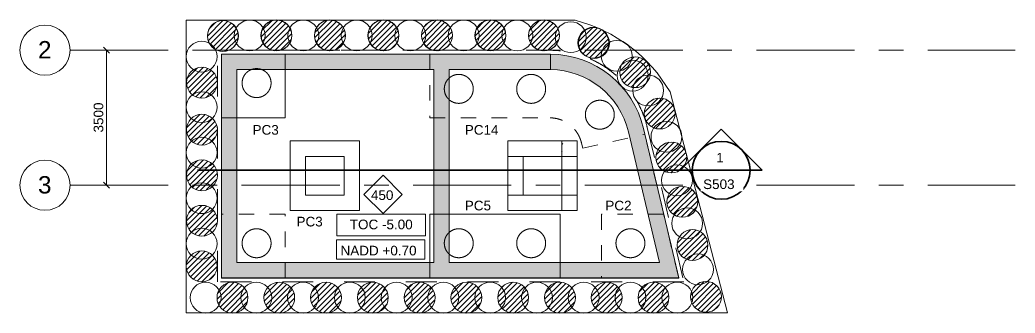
# Model space of a CAD drawing. Header units: millimetres. Extents: x -13051 to 175228, y -26353 to 75386.
# Drawn here: x 120402 to 146186, y 31530 to 39128 of the extents above; entities that cross this region are included whole.
import ezdxf

# ---------------------------------------------------------------- set-up
doc = ezdxf.new("R2010")
doc.units = ezdxf.units.MM
for name, pattern in [('DASH 2mm', [800, 400, -400]), ('DASH 4mm', [1600, 800, -800]), ('Dashed', [3810, 2540, -1270]), ('Grid Line', [4445, 2540, -635, 635, -635])]:
    doc.linetypes.add(name, pattern=pattern)
for name, color, linetype, lineweight in [('A-ANNO-DIMS', 211, 'Continuous', 5), ('A-ANNO-DIMS-100', 211, 'Continuous', 5), ('A-DETL', 90, 'Continuous', 5), ('A-DETL-GENF', 92, 'Continuous', 5), ('A-DETL-THIN', 151, 'Continuous', 5), ('A-WALL-HDLN', 110, 'Continuous', 5), ('A-WALL-PATT', 111, 'Continuous', 15), ('G-ANNO-DIMS', 111, 'Continuous', 5), ('G-ANNO-TEXT', 231, 'Continuous', 5), ('I-WALL', 2, 'Continuous', 5), ('S-COLS-HDLN', 52, 'Dashed', 5), ('S-FNDN', 32, 'Continuous', 15), ('S-FNDN-HDLN', 4, 'DASH 2mm', 5), ('S-FNDN-IDEN', 2, 'Continuous', 5), ('S-GRID', 1, 'Continuous', 5), ('S-GRID-IDEN', 1, 'Continuous', 5)]:
    doc.layers.add(name, color=color, linetype=linetype, lineweight=lineweight)
doc.styles.add('Arial_4', font='arial.ttf', dxfattribs={"height": 450})
doc.styles.add('Arial_5', font='arial.ttf', dxfattribs={"height": 250})
doc.dimstyles.new('Diagonal_-_2_5mm_Round_5mm_-2_5_2', dxfattribs={"dimscale": 304.8, "dimtxt": 0.836827, "dimasz": 0.492126, "dimexe": 0.032808, "dimexo": 0.0625, "dimgap": 0.032808, "dimtad": 1, "dimdec": 0, "dimlfac": 304.8, "dimrnd": 5, "dimdsep": 46, "dimtxsty": 'Arial_5', "dimblk1": 'OBLIQUE', "dimblk2": 'OBLIQUE', "dimsah": 1, "dimcen": 0.09, "dimazin": 0, "dimtfac": 1, "dimtdec": 4, "dimtix": 1, "dimtmove": 0, "dimatfit": 3, "dimfxl": 0.002583, "dimfxlon": 1, "dimtvp": 1, "dimtolj": 1, "dimtzin": 0, "dimarcsym": 2})
pattern_1 = [(45, (44548.6, 0), (-178.2022, 178.2022), []), (45, (44726.8, 0), (-178.2022, 178.2022), [126.008, -63.004])]
pattern_2 = [(45, (44548.61, 0), (-70.71068, 70.71068), [])]

# ---------------------------------------------------------------- blocks, each defined once
blk = doc.blocks.new('Concrete-Round-Column - P3-D750-L17m-6786849-UNDER GROUND WATER TANK')
at = {"layer": 'S-COLS-HDLN', "lineweight": 13}
for start, end in [(0, 180), (180, 0)]:
    blk.add_arc((0, 0), 375, start, end, dxfattribs=at)
blk = doc.blocks.new('Grid - M_Grid Head - Circle-4284405-UNDER GROUND WATER TANK')
at = {"layer": 'S-GRID-IDEN'}
blk.add_circle((0, 0), 6.5, dxfattribs=at)
blk = doc.blocks.new('Spot Elevations - Spot Elevation _Str_ Plan_-2609302-UNDER GROUND WATER TANK')
at = {"layer": 'G-ANNO-DIMS'}
for p, q in [((-11.5, 5.8), (11.5, 5.8)), ((-11.5, 0.2), (-11.5, 5.8)), ((11.5, 0.2), (11.5, 5.8)), ((-11.5, 0.2), (11.5, 0.2))]:
    blk.add_line(p, q, dxfattribs=at)
blk = doc.blocks.new('BAI-AN_TAG_MAT_THK - BAI-AN_TAG_MAT_THK-4190347-UNDER GROUND WATER TANK')
at = {"layer": 'S-FNDN-IDEN'}
for p, q in [((-3.14, 0.25), (1.81, 5.2)), ((1.81, 5.2), (6.76, 0.25)), ((-3.14, 0.25), (1.81, -4.7)), ((1.81, -4.7), (6.76, 0.25))]:
    blk.add_line(p, q, dxfattribs=at)
blk = doc.blocks.new('DIMBLOCK35-UNDER GROUND WATER TANK')
at = {"layer": 'A-ANNO-DIMS-100', "lineweight": 15}
for p, q in [((122646, 38344), (122571, 38419)), ((122646, 38344), (122721, 38269)), ((122646, 34844), (122571, 34919)), ((122646, 34844), (122721, 34769))]:
    blk.add_line(p, q, dxfattribs=at)
at = {"layer": 'A-ANNO-DIMS-100'}
for p, q in [((122646, 38344), (122636, 38344)), ((122646, 38344), (122646, 34844)), ((122646, 38344), (122886, 38344)), ((122646, 34844), (122636, 34844)), ((122646, 34844), (122886, 34844))]:
    blk.add_line(p, q, dxfattribs=at)
at = {"layer": 'A-ANNO-DIMS-100', "color": 0, "insert": (122312, 36210), "char_height": 250, "width": 922.94, "attachment_point": 1, "rotation": 90, "line_spacing_factor": 0.941778, "style": 'Arial_5'}
blk.add_mtext('3500', dxfattribs=at)
blk = doc.blocks.new('_Oblique')
at = {"color": 0, "linetype": 'ByBlock', "lineweight": -2}
blk.add_line((-0.5, -0.5), (0.5, 0.5), dxfattribs=at)

msp = doc.modelspace()

# ---------------------------------------------------------------- hatches: boundary and pattern name
at = {"layer": 'A-DETL-GENF'}
h = msp.add_hatch(dxfattribs=at)
h.set_pattern_fill('FP_7', color=8, style=0, pattern_type=2)
h.set_pattern_definition(pattern_2)
h.paths.add_polyline_path([(125659.7787, 38309.5231), (125729.238, 38315.6), (125796.5868, 38333.646), (125859.7787, 38363.1129), (125916.8938, 38403.1053), (125966.1965, 38452.408), (126006.1889, 38509.5231), (126035.6558, 38572.715), (126053.7018, 38640.0638), (126059.7787, 38709.5231), (126053.7018, 38778.9823), (126035.6558, 38846.3311), (126006.1889, 38909.5231), (125966.1965, 38966.6381), (125916.8938, 39015.9408), (125859.7787, 39055.9332), (125796.5868, 39085.4001), (125729.238, 39103.4462), (125659.7787, 39109.5231), (125590.3194, 39103.4462), (125522.9707, 39085.4001), (125459.7787, 39055.9332), (125402.6637, 39015.9408), (125353.3609, 38966.6381), (125313.3686, 38909.5231), (125283.9017, 38846.3311), (125265.8556, 38778.9823), (125259.7787, 38709.5231), (125265.8556, 38640.0638), (125283.9017, 38572.715), (125313.3686, 38509.5231), (125353.3609, 38452.408), (125402.6637, 38403.1053), (125459.7787, 38363.1129), (125522.9707, 38333.646), (125590.3194, 38315.6), (125622.0937, 38312.8201)])
h = msp.add_hatch(dxfattribs=at)
h.set_pattern_fill('FP_7', color=8, style=0, pattern_type=2)
h.set_pattern_definition(pattern_2)
h.paths.add_polyline_path([(127046.4425, 38324.1661), (127115.9017, 38330.243), (127183.2505, 38348.289), (127246.4425, 38377.7559), (127303.5575, 38417.7483), (127352.8602, 38467.051), (127392.8526, 38524.1661), (127422.3195, 38587.358), (127440.3656, 38654.7068), (127446.4425, 38724.1661), (127440.3656, 38793.6254), (127422.3195, 38860.9741), (127392.8526, 38924.1661), (127352.8602, 38981.2811), (127303.5575, 39030.5839), (127246.4425, 39070.5763), (127183.2505, 39100.0431), (127115.9017, 39118.0892), (127046.4425, 39124.1661), (126976.9832, 39118.0892), (126909.6344, 39100.0431), (126846.4425, 39070.5763), (126789.3274, 39030.5839), (126740.0247, 38981.2811), (126700.0323, 38924.1661), (126670.5654, 38860.9741), (126652.5194, 38793.6254), (126646.4425, 38724.1661), (126652.5194, 38654.7068), (126670.5654, 38587.358), (126700.0323, 38524.1661), (126740.0247, 38467.051), (126789.3274, 38417.7483), (126846.4425, 38377.7559), (126909.6344, 38348.289), (126976.9832, 38330.243)])
h = msp.add_hatch(dxfattribs=at)
h.set_pattern_fill('FP_7', color=8, style=0, pattern_type=2)
h.set_pattern_definition(pattern_2)
h.paths.add_polyline_path([(128432.8381, 38324.1661), (128502.2974, 38330.243), (128569.6461, 38348.289), (128632.8381, 38377.7559), (128689.9531, 38417.7483), (128739.2559, 38467.051), (128779.2482, 38524.1661), (128808.7151, 38587.358), (128826.7612, 38654.7068), (128832.8381, 38724.1661), (128826.7612, 38793.6254), (128808.7151, 38860.9741), (128779.2482, 38924.1661), (128739.2559, 38981.2811), (128689.9531, 39030.5839), (128632.8381, 39070.5763), (128569.6461, 39100.0431), (128502.2974, 39118.0892), (128432.8381, 39124.1661), (128363.3788, 39118.0892), (128296.03, 39100.0431), (128232.8381, 39070.5763), (128175.723, 39030.5839), (128126.4203, 38981.2811), (128086.4279, 38924.1661), (128056.961, 38860.9741), (128038.915, 38793.6254), (128032.8381, 38724.1661), (128038.915, 38654.7068), (128056.961, 38587.358), (128086.4279, 38524.1661), (128126.4203, 38467.051), (128175.723, 38417.7483), (128232.8381, 38377.7559), (128296.03, 38348.289), (128363.3788, 38330.243)])
h = msp.add_hatch(dxfattribs=at)
h.set_pattern_fill('FP_7', color=8, style=0, pattern_type=2)
h.set_pattern_definition(pattern_2)
h.paths.add_polyline_path([(129819.2337, 38324.1661), (129888.693, 38330.243), (129956.0418, 38348.289), (130019.2337, 38377.7559), (130076.3488, 38417.7483), (130125.6515, 38467.051), (130165.6439, 38524.1661), (130195.1108, 38587.358), (130213.1568, 38654.7068), (130219.2337, 38724.1661), (130213.1568, 38793.6254), (130195.1108, 38860.9741), (130165.6439, 38924.1661), (130125.6515, 38981.2811), (130076.3488, 39030.5839), (130019.2337, 39070.5763), (129956.0418, 39100.0431), (129888.693, 39118.0892), (129819.2337, 39124.1661), (129749.7744, 39118.0892), (129682.4257, 39100.0431), (129619.2337, 39070.5763), (129562.1187, 39030.5839), (129512.8159, 38981.2811), (129472.8236, 38924.1661), (129443.3567, 38860.9741), (129425.3106, 38793.6254), (129419.2337, 38724.1661), (129425.3106, 38654.7068), (129443.3567, 38587.358), (129472.8236, 38524.1661), (129512.8159, 38467.051), (129562.1187, 38417.7483), (129619.2337, 38377.7559), (129682.4257, 38348.289), (129749.7744, 38330.243)])
h = msp.add_hatch(dxfattribs=at)
h.set_pattern_fill('FP_7', color=8, style=0, pattern_type=2)
h.set_pattern_definition(pattern_2)
h.paths.add_polyline_path([(131205.6293, 38324.1661), (131275.0886, 38330.243), (131342.4374, 38348.289), (131405.6293, 38377.7559), (131465.3179, 38420.3218), (131512.0471, 38467.051), (131552.0395, 38524.1661), (131581.5064, 38587.358), (131599.5524, 38654.7068), (131605.6293, 38724.1661), (131599.5524, 38793.6254), (131581.5064, 38860.9741), (131552.0395, 38924.1661), (131512.0471, 38981.2811), (131462.7444, 39030.5839), (131405.6293, 39070.5763), (131342.4374, 39100.0431), (131275.0886, 39118.0892), (131205.6293, 39124.1661), (131136.1701, 39118.0892), (131068.8213, 39100.0431), (131005.6293, 39070.5763), (130948.5143, 39030.5839), (130899.2116, 38981.2811), (130859.2192, 38924.1661), (130829.7523, 38860.9741), (130811.7062, 38793.6254), (130805.6293, 38724.1661), (130811.7062, 38654.7068), (130829.7523, 38587.358), (130859.2192, 38524.1661), (130899.2116, 38467.051), (130948.5143, 38417.7483), (131005.6293, 38377.7559), (131068.8213, 38348.289), (131136.1701, 38330.243)])
h = msp.add_hatch(dxfattribs=at)
h.set_pattern_fill('FP_7', color=8, style=0, pattern_type=2)
h.set_pattern_definition(pattern_2)
h.paths.add_polyline_path([(132592.025, 38324.1661), (132661.4842, 38330.243), (132728.833, 38348.289), (132792.025, 38377.7559), (132849.14, 38417.7483), (132898.4428, 38467.051), (132938.4351, 38524.1661), (132967.902, 38587.358), (132985.9481, 38654.7068), (132992.025, 38724.1661), (132985.9481, 38793.6254), (132967.902, 38860.9741), (132938.4351, 38924.1661), (132898.4428, 38981.2811), (132849.14, 39030.5839), (132792.025, 39070.5763), (132728.833, 39100.0431), (132661.4842, 39118.0892), (132592.025, 39124.1661), (132522.5657, 39118.0892), (132455.2169, 39100.0431), (132392.025, 39070.5763), (132334.9099, 39030.5839), (132285.6072, 38981.2811), (132245.6148, 38924.1661), (132216.1479, 38860.9741), (132198.1019, 38793.6254), (132192.025, 38724.1661), (132198.1019, 38654.7068), (132216.1479, 38587.358), (132245.6148, 38524.1661), (132285.6072, 38467.051), (132334.9099, 38417.7483), (132392.025, 38377.7559), (132455.2169, 38348.289), (132522.5657, 38330.243)])
h = msp.add_hatch(dxfattribs=at)
h.set_pattern_fill('FP_7', color=8, style=0, pattern_type=2)
h.set_pattern_definition(pattern_2)
h.paths.add_polyline_path([(133978.4206, 38324.1661), (134047.8799, 38330.243), (134115.2287, 38348.289), (134178.4206, 38377.7559), (134238.1091, 38420.3218), (134284.8384, 38467.051), (134324.8308, 38524.1661), (134354.2977, 38587.358), (134372.3437, 38654.7068), (134378.4206, 38724.1661), (134372.3437, 38793.6254), (134354.2977, 38860.9741), (134324.8308, 38924.1661), (134284.8384, 38981.2811), (134235.5356, 39030.5839), (134178.4206, 39070.5763), (134115.2287, 39100.0431), (134047.8799, 39118.0892), (133978.4206, 39124.1661), (133908.9613, 39118.0892), (133841.6125, 39100.0431), (133778.4206, 39070.5763), (133721.3056, 39030.5839), (133672.0028, 38981.2811), (133632.0104, 38924.1661), (133602.5436, 38860.9741), (133584.4975, 38793.6254), (133578.4206, 38724.1661), (133584.4975, 38654.7068), (133602.5436, 38587.358), (133632.0104, 38524.1661), (133672.0028, 38467.051), (133721.3056, 38417.7483), (133778.4206, 38377.7559), (133841.6125, 38348.289), (133908.9613, 38330.243)])
h = msp.add_hatch(dxfattribs=at)
h.set_pattern_fill('FP_7', color=8, style=0, pattern_type=2)
h.set_pattern_definition(pattern_2)
h.paths.add_polyline_path([(135259.8559, 38136.3614), (135329.3152, 38142.4383), (135396.6639, 38160.4844), (135463.5037, 38192.5055), (135516.9709, 38229.9436), (135566.2737, 38279.2464), (135606.266, 38336.3614), (135635.7329, 38399.5533), (135653.779, 38466.9021), (135659.8559, 38536.3614), (135653.779, 38605.8207), (135635.7329, 38673.1695), (135606.266, 38736.3614), (135566.2737, 38793.4764), (135516.9709, 38842.7792), (135459.8559, 38882.7716), (135396.6639, 38912.2385), (135329.3152, 38930.2845), (135259.8559, 38936.3614), (135190.3966, 38930.2845), (135123.0478, 38912.2385), (135059.8559, 38882.7716), (135002.7408, 38842.7792), (134953.4381, 38793.4764), (134913.4457, 38736.3614), (134883.9788, 38673.1695), (134865.9328, 38605.8207), (134859.8559, 38536.3614), (134865.9328, 38466.9021), (134883.9788, 38399.5533), (134913.4457, 38336.3614), (134953.4381, 38279.2464), (135005.1007, 38228.2913), (135059.8559, 38189.9512), (135123.0478, 38160.4844), (135190.3966, 38142.4383)])
h = msp.add_hatch(dxfattribs=at)
h.set_pattern_fill('FP_7', color=8, style=0, pattern_type=2)
h.set_pattern_definition(pattern_2)
h.paths.add_polyline_path([(136341.5751, 37371.6856), (136411.0344, 37377.7625), (136478.3832, 37395.8086), (136541.5751, 37425.2755), (136598.6902, 37465.2678), (136647.9929, 37514.5706), (136687.9853, 37571.6856), (136717.4522, 37634.8776), (136735.4982, 37702.2263), (136741.5751, 37771.6856), (136735.4982, 37841.1449), (136717.4522, 37908.4937), (136687.9853, 37971.6856), (136647.9929, 38028.8007), (136598.6902, 38078.1034), (136541.5751, 38118.0958), (136478.3832, 38147.5627), (136411.0344, 38165.6087), (136341.5751, 38171.6856), (136272.1159, 38165.6087), (136204.7671, 38147.5627), (136141.5751, 38118.0958), (136084.4601, 38078.1034), (136035.1574, 38028.8007), (135995.165, 37971.6856), (135965.6981, 37908.4937), (135947.652, 37841.1449), (135941.5751, 37771.6856), (135947.652, 37702.2263), (135965.6981, 37634.8776), (135995.165, 37571.6856), (136035.1574, 37514.5706), (136084.4601, 37465.2678), (136141.5751, 37425.2755), (136204.7671, 37395.8086), (136272.1159, 37377.7625), (136304.7741, 37374.9053)])
h = msp.add_hatch(dxfattribs=at)
h.set_pattern_fill('FP_7', color=8, style=0, pattern_type=2)
h.set_pattern_definition(pattern_2)
h.paths.add_polyline_path([(125117.0307, 37102.3415), (125186.49, 37108.4184), (125253.8388, 37126.4645), (125317.0307, 37155.9314), (125374.1458, 37195.9237), (125423.4485, 37245.2265), (125463.4409, 37302.3415), (125492.9078, 37365.5335), (125510.9538, 37432.8822), (125517.0307, 37502.3415), (125510.9538, 37571.8008), (125492.9078, 37639.1496), (125463.4409, 37702.3415), (125423.4485, 37759.4566), (125374.1458, 37808.7593), (125317.0307, 37848.7517), (125253.8388, 37878.2186), (125186.49, 37896.2646), (125117.0307, 37902.3415), (125047.5715, 37896.2646), (124980.2227, 37878.2186), (124917.0307, 37848.7517), (124859.9157, 37808.7593), (124810.6129, 37759.4566), (124770.6206, 37702.3415), (124741.1537, 37639.1496), (124723.1076, 37571.8008), (124717.0307, 37502.3415), (124723.1076, 37432.8822), (124741.1537, 37365.5335), (124770.6206, 37302.3415), (124810.6129, 37245.2265), (124859.9157, 37195.9237), (124917.0307, 37155.9314), (124980.2227, 37126.4645), (125047.5715, 37108.4184)])
h = msp.add_hatch(dxfattribs=at)
h.set_pattern_fill('FP_7', color=8, style=0, pattern_type=2)
h.set_pattern_definition(pattern_2)
h.paths.add_polyline_path([(136977.6793, 36300.7564), (137047.1386, 36306.8333), (137114.4874, 36324.8793), (137177.6793, 36354.3462), (137234.7944, 36394.3386), (137284.0971, 36443.6413), (137324.0895, 36500.7564), (137353.5564, 36563.9483), (137371.6025, 36631.2971), (137377.6793, 36700.7564), (137371.6025, 36770.2157), (137353.5564, 36837.5644), (137324.0895, 36900.7564), (137284.0971, 36957.8714), (137231.657, 37009.371), (137177.6793, 37047.1665), (137114.4874, 37076.6334), (137047.1386, 37094.6795), (136977.6793, 37100.7564), (136908.2201, 37094.6795), (136840.8713, 37076.6334), (136777.6793, 37047.1665), (136720.5643, 37007.1742), (136671.2616, 36957.8714), (136631.2692, 36900.7564), (136601.8023, 36837.5644), (136583.7562, 36770.2157), (136577.6793, 36700.7564), (136583.7562, 36631.2971), (136601.8023, 36563.9483), (136631.2692, 36500.7564), (136671.2616, 36443.6413), (136720.5643, 36394.3386), (136777.6793, 36354.3462), (136840.8713, 36324.8793), (136908.2201, 36306.8333)])
h = msp.add_hatch(dxfattribs=at)
h.set_pattern_fill('FP_7', color=8, style=0, pattern_type=2)
h.set_pattern_definition(pattern_2)
h.paths.add_polyline_path([(125117.0307, 35882.3728), (125186.49, 35888.4497), (125253.8388, 35906.4957), (125317.0307, 35935.9626), (125374.1458, 35975.955), (125423.4485, 36025.2577), (125463.4409, 36082.3728), (125492.9078, 36145.5647), (125510.9538, 36212.9135), (125517.0307, 36282.3728), (125510.9538, 36351.832), (125492.9078, 36419.1808), (125463.4409, 36482.3728), (125423.4485, 36539.4878), (125372.1561, 36590.1837), (125317.0307, 36628.7829), (125253.8388, 36658.2498), (125186.49, 36676.2959), (125117.0307, 36682.3728), (125047.5715, 36676.2959), (124980.2227, 36658.2498), (124917.0307, 36628.7829), (124859.9157, 36588.7905), (124810.6129, 36539.4878), (124770.6206, 36482.3728), (124741.1537, 36419.1808), (124723.1076, 36351.832), (124717.0307, 36282.3728), (124723.1076, 36212.9135), (124741.1537, 36145.5647), (124770.6206, 36082.3728), (124810.6129, 36025.2577), (124859.9157, 35975.955), (124917.0307, 35935.9626), (124980.2227, 35906.4957), (125047.5715, 35888.4497)])
h = msp.add_hatch(dxfattribs=at)
h.set_pattern_fill('FP_7', color=8, style=0, pattern_type=2)
h.set_pattern_definition(pattern_2)
h.paths.add_polyline_path([(137280.3677, 35162.5938), (137349.827, 35168.6707), (137417.1758, 35186.7167), (137480.3677, 35216.1836), (137537.4827, 35256.176), (137586.7855, 35305.4787), (137626.7779, 35362.5938), (137656.2447, 35425.7857), (137674.2908, 35493.1345), (137680.3677, 35562.5938), (137674.2908, 35632.053), (137656.2447, 35699.4018), (137626.7779, 35762.5938), (137586.7855, 35819.7088), (137537.4827, 35869.0115), (137480.3677, 35909.0039), (137417.1758, 35938.4708), (137349.827, 35956.5169), (137280.3677, 35962.5938), (137210.9084, 35956.5169), (137138.1001, 35935.925), (137080.3677, 35909.0039), (137023.2527, 35869.0115), (136973.9499, 35819.7088), (136933.9575, 35762.5938), (136904.4906, 35699.4018), (136886.4446, 35632.053), (136880.3677, 35562.5938), (136886.4446, 35493.1345), (136904.4906, 35425.7857), (136933.9575, 35362.5938), (136973.9499, 35305.4787), (137023.2527, 35256.176), (137080.3677, 35216.1836), (137143.5596, 35186.7167), (137210.9084, 35168.6707), (137231.657, 35166.8554)])
h = msp.add_hatch(dxfattribs=at)
h.set_pattern_fill('FP_7', color=8, style=0, pattern_type=2)
h.set_pattern_definition(pattern_2)
h.paths.add_polyline_path([(125117.0307, 34702.404), (125186.49, 34708.4809), (125253.8388, 34726.527), (125317.0307, 34755.9939), (125374.1458, 34795.9862), (125423.4485, 34845.289), (125463.4409, 34902.404), (125492.9078, 34965.596), (125510.9538, 35032.9447), (125517.0307, 35102.404), (125510.9538, 35171.8633), (125492.9078, 35239.2121), (125463.4409, 35302.404), (125423.4485, 35359.5191), (125374.1458, 35408.8218), (125317.0307, 35448.8142), (125253.8388, 35478.2811), (125186.49, 35496.3271), (125117.0307, 35502.404), (125047.5715, 35496.3271), (124980.2227, 35478.2811), (124917.0307, 35448.8142), (124859.9157, 35408.8218), (124810.6129, 35359.5191), (124770.6206, 35302.404), (124741.1537, 35239.2121), (124723.1076, 35171.8633), (124717.0307, 35102.404), (124723.1076, 35032.9447), (124741.1537, 34965.596), (124770.6206, 34902.404), (124810.6129, 34845.289), (124859.9157, 34795.9862), (124917.0307, 34755.9939), (124980.2227, 34726.527), (125047.5715, 34708.4809)])
h = msp.add_hatch(dxfattribs=at)
h.set_pattern_fill('FP_7', color=8, style=0, pattern_type=2)
h.set_pattern_definition(pattern_2)
h.paths.add_polyline_path([(137567.0602, 34014.298), (137636.5195, 34020.3749), (137703.8683, 34038.4209), (137767.0602, 34067.8878), (137824.1753, 34107.8802), (137873.478, 34157.1829), (137913.4704, 34214.298), (137942.9373, 34277.4899), (137960.9833, 34344.8387), (137967.0602, 34414.298), (137960.9833, 34483.7573), (137942.9373, 34551.106), (137913.4704, 34614.298), (137873.478, 34671.413), (137824.1753, 34720.7158), (137767.0602, 34760.7081), (137703.8683, 34790.175), (137636.5195, 34808.2211), (137567.0602, 34814.298), (137497.6009, 34808.2211), (137430.2522, 34790.175), (137367.0602, 34760.7081), (137309.9452, 34720.7158), (137260.6424, 34671.413), (137220.65, 34614.298), (137191.1832, 34551.106), (137173.1371, 34483.7573), (137167.0602, 34414.298), (137173.1371, 34344.8387), (137191.1832, 34277.4899), (137220.65, 34214.298), (137260.6424, 34157.1829), (137309.9452, 34107.8802), (137367.0602, 34067.8878), (137430.2522, 34038.4209), (137497.6009, 34020.3749)])
h = msp.add_hatch(dxfattribs=at)
h.set_pattern_fill('FP_7', color=8, style=0, pattern_type=2)
h.set_pattern_definition(pattern_2)
h.paths.add_polyline_path([(125117.0307, 33522.4353), (125186.49, 33528.5122), (125253.8388, 33546.5582), (125317.0307, 33576.0251), (125374.1458, 33616.0175), (125423.4485, 33665.3202), (125463.4409, 33722.4353), (125492.9078, 33785.6272), (125510.9538, 33852.976), (125517.0307, 33922.4353), (125510.9538, 33991.8945), (125492.9078, 34059.2433), (125461.3433, 34125.4309), (125423.4485, 34179.5503), (125374.1458, 34228.853), (125317.0307, 34268.8454), (125253.8388, 34298.3123), (125186.49, 34316.3584), (125117.0307, 34322.4353), (125047.5715, 34316.3584), (124980.2227, 34298.3123), (124917.0307, 34268.8454), (124859.9157, 34228.853), (124810.6129, 34179.5503), (124770.6206, 34122.4353), (124741.1537, 34059.2433), (124723.1076, 33991.8945), (124717.0307, 33922.4353), (124723.1076, 33852.976), (124741.1537, 33785.6272), (124770.6206, 33722.4353), (124810.6129, 33665.3202), (124859.9157, 33616.0175), (124917.0307, 33576.0251), (124980.2227, 33546.5582), (125047.5715, 33528.5122)])
h = msp.add_hatch(dxfattribs=at)
h.set_pattern_fill('FP_7', color=8, style=0, pattern_type=2)
h.set_pattern_definition(pattern_2)
h.paths.add_polyline_path([(137828.6691, 32892.3628), (137898.1284, 32898.4396), (137965.4771, 32916.4857), (138028.6691, 32945.9526), (138085.7841, 32985.945), (138135.0869, 33035.2477), (138175.0792, 33092.3628), (138204.5461, 33155.5547), (138222.5922, 33222.9035), (138228.6691, 33292.3628), (138222.5922, 33361.822), (138204.5461, 33429.1708), (138175.0792, 33492.3628), (138135.0869, 33549.4778), (138085.7841, 33598.7805), (138028.6691, 33638.7729), (137965.4771, 33668.2398), (137898.1284, 33686.2859), (137828.6691, 33692.3628), (137759.2098, 33686.2859), (137691.861, 33668.2398), (137628.6691, 33638.7729), (137567.0602, 33594.2867), (137522.2513, 33549.4778), (137482.2589, 33492.3628), (137452.792, 33429.1708), (137434.746, 33361.822), (137428.6691, 33292.3628), (137434.746, 33222.9035), (137452.792, 33155.5547), (137482.2589, 33092.3628), (137522.2513, 33035.2477), (137571.554, 32985.945), (137628.6691, 32945.9526), (137691.861, 32916.4857), (137759.2098, 32898.4396)])
h = msp.add_hatch(dxfattribs=at)
h.set_pattern_fill('FP_7', color=8, style=0, pattern_type=2)
h.set_pattern_definition(pattern_2)
h.paths.add_polyline_path([(125112.0307, 32342.4353), (125181.49, 32348.5122), (125248.8388, 32366.5582), (125312.0307, 32396.0251), (125373.312, 32440.1837), (125418.4485, 32485.3202), (125458.4409, 32542.4353), (125487.9078, 32605.6272), (125505.9538, 32672.976), (125512.0307, 32742.4353), (125505.9538, 32811.8945), (125487.9078, 32879.2433), (125458.4409, 32942.4353), (125418.4485, 32999.5503), (125369.1458, 33048.853), (125312.0307, 33088.8454), (125248.8388, 33118.3123), (125181.49, 33136.3584), (125112.0307, 33142.4353), (125042.5715, 33136.3584), (124975.2227, 33118.3123), (124912.0307, 33088.8454), (124854.9157, 33048.853), (124805.6129, 32999.5503), (124765.6206, 32942.4353), (124736.1537, 32879.2433), (124718.1076, 32811.8945), (124712.0307, 32742.4353), (124718.1076, 32672.976), (124736.1537, 32605.6272), (124765.6206, 32542.4353), (124805.6129, 32485.3202), (124854.9157, 32436.0175), (124912.0307, 32396.0251), (124975.2227, 32366.5582), (125042.5715, 32348.5122)])
h = msp.add_hatch(dxfattribs=at)
h.set_pattern_fill('FP_7', color=8, style=0, pattern_type=2)
h.set_pattern_definition(pattern_2)
h.paths.add_polyline_path([(125908.4268, 31529.9032), (125977.8861, 31535.98), (126045.2349, 31554.0261), (126108.4268, 31583.493), (126165.5419, 31623.4854), (126214.8446, 31672.7881), (126254.837, 31729.9032), (126284.3039, 31793.0951), (126302.3499, 31860.4439), (126308.4268, 31929.9032), (126302.3499, 31999.3624), (126284.3039, 32066.7112), (126254.837, 32129.9032), (126214.8446, 32187.0182), (126165.5419, 32236.3209), (126108.4268, 32276.3133), (126045.2349, 32305.7802), (125977.8861, 32323.8263), (125908.4268, 32329.9032), (125834.5505, 32322.6427), (125771.6188, 32305.7802), (125708.4268, 32276.3133), (125651.3118, 32236.3209), (125602.009, 32187.0182), (125562.0167, 32129.9032), (125532.5498, 32066.7112), (125514.5037, 31999.3624), (125508.4268, 31929.9032), (125514.5037, 31860.4439), (125532.5498, 31793.0951), (125562.0167, 31729.9032), (125602.009, 31672.7881), (125651.3118, 31623.4854), (125708.4268, 31583.493), (125771.6188, 31554.0261), (125838.9676, 31535.98)])
h = msp.add_hatch(dxfattribs=at)
h.set_pattern_fill('FP_7', color=8, style=0, pattern_type=2)
h.set_pattern_definition(pattern_2)
h.paths.add_polyline_path([(127120.5932, 31529.9032), (127190.0525, 31535.98), (127257.4013, 31554.0261), (127320.5932, 31583.493), (127377.7083, 31623.4854), (127427.011, 31672.7881), (127467.0034, 31729.9032), (127496.4703, 31793.0951), (127514.5163, 31860.4439), (127520.5932, 31929.9032), (127514.5163, 31999.3624), (127496.4703, 32066.7112), (127467.0034, 32129.9032), (127427.011, 32187.0182), (127377.7083, 32236.3209), (127320.5932, 32276.3133), (127257.4013, 32305.7802), (127190.0525, 32323.8263), (127120.5932, 32329.9032), (127051.134, 32323.8263), (126983.7852, 32305.7802), (126920.5932, 32276.3133), (126863.4782, 32236.3209), (126814.1755, 32187.0182), (126774.1831, 32129.9032), (126744.7162, 32066.7112), (126726.6701, 31999.3624), (126720.5932, 31929.9032), (126726.6701, 31860.4439), (126744.7162, 31793.0951), (126774.1831, 31729.9032), (126814.1755, 31672.7881), (126863.4782, 31623.4854), (126920.5932, 31583.493), (126983.7852, 31554.0261), (127051.134, 31535.98)])
h = msp.add_hatch(dxfattribs=at)
h.set_pattern_fill('FP_7', color=8, style=0, pattern_type=2)
h.set_pattern_definition(pattern_2)
h.paths.add_polyline_path([(128332.7596, 31529.9032), (128402.2189, 31535.98), (128469.5677, 31554.0261), (128532.7596, 31583.493), (128589.8747, 31623.4854), (128639.1774, 31672.7881), (128679.1698, 31729.9032), (128708.6367, 31793.0951), (128726.6827, 31860.4439), (128732.7596, 31929.9032), (128726.6827, 31999.3624), (128708.6367, 32066.7112), (128679.1698, 32129.9032), (128639.1774, 32187.0182), (128589.8747, 32236.3209), (128532.7596, 32276.3133), (128469.5677, 32305.7802), (128402.2189, 32323.8263), (128332.7596, 32329.9032), (128263.3004, 32323.8263), (128195.9516, 32305.7802), (128132.7596, 32276.3133), (128075.6446, 32236.3209), (128026.3419, 32187.0182), (127986.3495, 32129.9032), (127956.8826, 32066.7112), (127938.8365, 31999.3624), (127932.7596, 31929.9032), (127938.8365, 31860.4439), (127956.8826, 31793.0951), (127986.3495, 31729.9032), (128026.3419, 31672.7881), (128075.6446, 31623.4854), (128132.7596, 31583.493), (128195.9516, 31554.0261), (128263.3004, 31535.98)])
h = msp.add_hatch(dxfattribs=at)
h.set_pattern_fill('FP_7', color=8, style=0, pattern_type=2)
h.set_pattern_definition(pattern_2)
h.paths.add_polyline_path([(129544.9261, 31529.9032), (129614.3853, 31535.98), (129681.7341, 31554.0261), (129744.9261, 31583.493), (129802.0411, 31623.4854), (129851.3438, 31672.7881), (129891.3362, 31729.9032), (129920.8031, 31793.0951), (129938.8492, 31860.4439), (129944.9261, 31929.9032), (129938.8492, 31999.3624), (129920.8031, 32066.7112), (129891.3362, 32129.9032), (129851.3438, 32187.0182), (129802.0411, 32236.3209), (129744.9261, 32276.3133), (129681.7341, 32305.7802), (129614.3853, 32323.8263), (129544.9261, 32329.9032), (129475.4668, 32323.8263), (129408.118, 32305.7802), (129344.9261, 32276.3133), (129287.811, 32236.3209), (129238.5083, 32187.0182), (129198.5159, 32129.9032), (129169.049, 32066.7112), (129151.003, 31999.3624), (129144.9261, 31929.9032), (129151.003, 31860.4439), (129169.049, 31793.0951), (129198.5159, 31729.9032), (129238.5083, 31672.7881), (129287.811, 31623.4854), (129344.9261, 31583.493), (129408.118, 31554.0261), (129475.4668, 31535.98)])
h = msp.add_hatch(dxfattribs=at)
h.set_pattern_fill('FP_7', color=8, style=0, pattern_type=2)
h.set_pattern_definition(pattern_2)
h.paths.add_polyline_path([(130757.0925, 31529.9032), (130826.5517, 31535.98), (130893.9005, 31554.0261), (130957.0925, 31583.493), (131015.0535, 31624.3313), (131063.5102, 31672.7881), (131103.5026, 31729.9032), (131132.9695, 31793.0951), (131151.0156, 31860.4439), (131157.0925, 31929.9032), (131151.0156, 31999.3624), (131132.9695, 32066.7112), (131103.5026, 32129.9032), (131063.5102, 32187.0182), (131014.2075, 32236.3209), (130957.0925, 32276.3133), (130893.9005, 32305.7802), (130826.5517, 32323.8263), (130757.0925, 32329.9032), (130687.6332, 32323.8263), (130620.2844, 32305.7802), (130557.0925, 32276.3133), (130499.9774, 32236.3209), (130450.6747, 32187.0182), (130410.6823, 32129.9032), (130381.2154, 32066.7112), (130363.1694, 31999.3624), (130357.0925, 31929.9032), (130363.1694, 31860.4439), (130381.2154, 31793.0951), (130410.6823, 31729.9032), (130450.6747, 31672.7881), (130499.9774, 31623.4854), (130557.0925, 31583.493), (130620.2844, 31554.0261), (130687.6332, 31535.98)])
h = msp.add_hatch(dxfattribs=at)
h.set_pattern_fill('FP_7', color=8, style=0, pattern_type=2)
h.set_pattern_definition(pattern_2)
h.paths.add_polyline_path([(131969.2589, 31529.9032), (132038.7182, 31535.98), (132106.0669, 31554.0261), (132169.2589, 31583.493), (132226.3739, 31623.4854), (132275.6767, 31672.7881), (132315.669, 31729.9032), (132345.1359, 31793.0951), (132363.182, 31860.4439), (132369.2589, 31929.9032), (132363.182, 31999.3624), (132345.1359, 32066.7112), (132315.669, 32129.9032), (132275.6767, 32187.0182), (132226.3739, 32236.3209), (132169.2589, 32276.3133), (132106.0669, 32305.7802), (132038.7182, 32323.8263), (131969.2589, 32329.9032), (131899.7996, 32323.8263), (131832.4508, 32305.7802), (131769.2589, 32276.3133), (131712.1438, 32236.3209), (131662.8411, 32187.0182), (131622.8487, 32129.9032), (131593.3818, 32066.7112), (131575.3358, 31999.3624), (131569.2589, 31929.9032), (131575.3358, 31860.4439), (131593.3818, 31793.0951), (131622.8487, 31729.9032), (131662.8411, 31672.7881), (131712.1438, 31623.4854), (131769.2589, 31583.493), (131832.4508, 31554.0261), (131899.7996, 31535.98)])
h = msp.add_hatch(dxfattribs=at)
h.set_pattern_fill('FP_7', color=8, style=0, pattern_type=2)
h.set_pattern_definition(pattern_2)
h.paths.add_polyline_path([(133181.4253, 31529.9032), (133250.8846, 31535.98), (133318.2334, 31554.0261), (133381.4253, 31583.493), (133438.5403, 31623.4854), (133487.8431, 31672.7881), (133527.8355, 31729.9032), (133557.3023, 31793.0951), (133575.3484, 31860.4439), (133581.4253, 31929.9032), (133575.3484, 31999.3624), (133557.3023, 32066.7112), (133527.8355, 32129.9032), (133487.8431, 32187.0182), (133438.5403, 32236.3209), (133381.4253, 32276.3133), (133318.2334, 32305.7802), (133250.8846, 32323.8263), (133181.4253, 32329.9032), (133111.966, 32323.8263), (133044.6172, 32305.7802), (132981.4253, 32276.3133), (132924.3102, 32236.3209), (132875.0075, 32187.0182), (132835.0151, 32129.9032), (132805.5482, 32066.7112), (132787.5022, 31999.3624), (132781.4253, 31929.9032), (132787.5022, 31860.4439), (132805.5482, 31793.0951), (132835.0151, 31729.9032), (132875.0075, 31672.7881), (132924.3102, 31623.4854), (132981.4253, 31583.493), (133044.6172, 31554.0261), (133111.966, 31535.98)])
h = msp.add_hatch(dxfattribs=at)
h.set_pattern_fill('FP_7', color=8, style=0, pattern_type=2)
h.set_pattern_definition(pattern_2)
h.paths.add_polyline_path([(134393.5917, 31529.9032), (134463.051, 31535.98), (134530.3998, 31554.0261), (134593.5917, 31583.493), (134650.7067, 31623.4854), (134700.0095, 31672.7881), (134740.0019, 31729.9032), (134769.4688, 31793.0951), (134787.5148, 31860.4439), (134793.5917, 31929.9032), (134787.5148, 31999.3624), (134769.4688, 32066.7112), (134740.0019, 32129.9032), (134700.0095, 32187.0182), (134650.7067, 32236.3209), (134593.5917, 32276.3133), (134530.3998, 32305.7802), (134463.051, 32323.8263), (134393.5917, 32329.9032), (134324.1324, 32323.8263), (134256.7836, 32305.7802), (134193.5917, 32276.3133), (134136.4767, 32236.3209), (134087.1739, 32187.0182), (134047.1815, 32129.9032), (134017.7147, 32066.7112), (133999.6686, 31999.3624), (133993.5917, 31929.9032), (133999.6686, 31860.4439), (134017.7147, 31793.0951), (134047.1815, 31729.9032), (134087.1739, 31672.7881), (134136.4767, 31623.4854), (134193.5917, 31583.493), (134256.7836, 31554.0261), (134324.1324, 31535.98)])
h = msp.add_hatch(dxfattribs=at)
h.set_pattern_fill('FP_7', color=8, style=0, pattern_type=2)
h.set_pattern_definition(pattern_2)
h.paths.add_polyline_path([(135605.7581, 31529.9032), (135675.2174, 31535.98), (135742.5662, 31554.0261), (135805.7581, 31583.493), (135862.8732, 31623.4854), (135912.1759, 31672.7881), (135952.1683, 31729.9032), (135981.6352, 31793.0951), (135999.6812, 31860.4439), (136005.7581, 31929.9032), (135999.6812, 31999.3624), (135981.6352, 32066.7112), (135952.1683, 32129.9032), (135912.1759, 32187.0182), (135862.8732, 32236.3209), (135805.7581, 32276.3133), (135742.5662, 32305.7802), (135675.2174, 32323.8263), (135605.7581, 32329.9032), (135536.2988, 32323.8263), (135468.9501, 32305.7802), (135405.7581, 32276.3133), (135348.6431, 32236.3209), (135299.3403, 32187.0182), (135259.348, 32129.9032), (135229.8811, 32066.7112), (135211.835, 31999.3624), (135205.7581, 31929.9032), (135211.835, 31860.4439), (135229.8811, 31793.0951), (135259.348, 31729.9032), (135299.3403, 31672.7881), (135348.6431, 31623.4854), (135405.7581, 31583.493), (135468.9501, 31554.0261), (135536.2988, 31535.98)])
h = msp.add_hatch(dxfattribs=at)
h.set_pattern_fill('FP_7', color=8, style=0, pattern_type=2)
h.set_pattern_definition(pattern_2)
h.paths.add_polyline_path([(136817.9245, 31529.9032), (136887.3838, 31535.98), (136954.7326, 31554.0261), (137017.9245, 31583.493), (137075.0396, 31623.4854), (137124.3423, 31672.7881), (137164.3347, 31729.9032), (137193.8016, 31793.0951), (137211.8476, 31860.4439), (137217.9245, 31929.9032), (137211.8476, 31999.3624), (137193.8016, 32066.7112), (137164.3347, 32129.9032), (137124.3423, 32187.0182), (137075.0396, 32236.3209), (137017.9245, 32276.3133), (136954.7326, 32305.7802), (136887.3838, 32323.8263), (136817.9245, 32329.9032), (136748.4653, 32323.8263), (136681.1165, 32305.7802), (136617.9245, 32276.3133), (136560.8095, 32236.3209), (136511.5068, 32187.0182), (136471.5144, 32129.9032), (136442.0475, 32066.7112), (136424.0014, 31999.3624), (136417.9245, 31929.9032), (136424.0014, 31860.4439), (136442.0475, 31793.0951), (136471.5144, 31729.9032), (136511.5068, 31672.7881), (136560.8095, 31623.4854), (136617.9245, 31583.493), (136681.1165, 31554.0261), (136748.4653, 31535.98)])
h = msp.add_hatch(dxfattribs=at)
h.set_pattern_fill('FP_7', color=8, style=0, pattern_type=2)
h.set_pattern_definition(pattern_2)
h.paths.add_polyline_path([(138178.0508, 31551.3587), (138247.5101, 31557.4356), (138314.8589, 31575.4817), (138378.0508, 31604.9485), (138435.1659, 31644.9409), (138484.4686, 31694.2437), (138524.461, 31751.3587), (138553.9279, 31814.5506), (138571.9739, 31881.8994), (138578.0508, 31951.3587), (138571.9739, 32020.818), (138553.9279, 32088.1668), (138524.461, 32151.3587), (138484.4686, 32208.4738), (138435.1659, 32257.7765), (138378.0508, 32297.7689), (138314.8589, 32327.2358), (138247.5101, 32345.2818), (138178.0508, 32351.3587), (138108.5916, 32345.2818), (138041.2428, 32327.2358), (137978.0508, 32297.7689), (137920.9358, 32257.7765), (137871.6331, 32208.4738), (137831.6407, 32151.3587), (137802.1738, 32088.1668), (137784.1277, 32020.818), (137778.0508, 31951.3587), (137784.1277, 31881.8994), (137802.1738, 31814.5506), (137831.6407, 31751.3587), (137871.6331, 31694.2437), (137920.9358, 31644.9409), (137978.0508, 31604.9485), (138041.2428, 31575.4817), (138108.5916, 31557.4356)])
at = {"layer": 'A-WALL-PATT', "lineweight": 5}
for points in [[(131015.0535, 37840.1837), (134149.3359, 37840.1837), (134149.3359, 38240.1837), (125622.0937, 38240.1837), (125622.0937, 37840.1837), (129978.9529, 37840.1837)], [(136168.9478, 36223.8292), (136558.2006, 36315.9283), (136512.0403, 36484.4847), (136454.217, 36649.4041), (136385.0135, 36809.8808), (136304.7678, 36965.1306), (136213.8721, 37114.3947), (136112.7707, 37256.9438), (136001.9478, 37392.0917), (135881.9607, 37519.1595), (135753.3886, 37637.5344), (135616.8595, 37746.6382), (135473.0402, 37845.9375), (135322.6327, 37934.9472), (135159.4558, 38016.1139), (135005.0153, 38080.4101), (134839.3501, 38136.1525), (134670.1723, 38180.187), (134498.2663, 38212.2985), (134324.9442, 38232.295), (134151.4195, 38240.1359), (134149.3359, 38040.1837), (134149.3359, 37840.1837), (134150.3562, 37840.0476), (134301.982, 37832.8689), (134455.7511, 37814.1574), (134607.7225, 37784.162), (134757.0694, 37743.0459), (134915.3882, 37685.5476), (135050.094, 37625.5063), (135181.335, 37555.5053), (135312.2664, 37472.7284), (135436.7398, 37380.5253), (135554.0779, 37279.3977), (135663.6424, 37169.8958), (135764.8371, 37052.6155), (135857.1114, 36928.1948), (135939.9632, 36797.3108), (136012.9416, 36660.6756), (136075.6498, 36519.0326), (136127.7463, 36373.1526), (136143.5357, 36315.9283)], [(126022.0937, 32440.1837), (126022.0937, 37840.1837), (125622.0937, 37840.1837), (125623.0671, 32440.1837), (125834.5505, 32440.1837)], [(131522.6785, 32840.1837), (131522.6785, 37840.1837), (131122.6785, 37840.1837), (131122.6785, 32840.1837)], [(137376.7897, 32840.1837), (137380.5791, 32840.1837), (136558.2006, 36315.9283), (136168.9478, 36223.8292), (136969.5352, 32840.1837), (137231.657, 32840.1837)], [(137231.657, 32440.1837), (137475.2211, 32440.1837), (137380.5791, 32840.1837), (126022.0937, 32840.1837), (126022.0937, 32440.1837), (136195.5564, 32440.1837)]]:
    msp.add_hatch(color=256, dxfattribs=at).paths.add_polyline_path(points)
at = {"layer": 'I-WALL'}
h = msp.add_hatch(dxfattribs=at)
h.set_pattern_fill('FP_6', color=1, style=0, pattern_type=2)
h.set_pattern_definition(pattern_1)
h.paths.add_polyline_path([(134439.1842, 35589.5729), (134439.1842, 35875.2872), (134465.3451, 35882.7618), (134474.8757, 35989.5729), (134421.8929, 35989.5729), (134428.2123, 35843.3873)])
h = msp.add_hatch(dxfattribs=at)
h.set_pattern_fill('FP_6', color=1, style=0, pattern_type=2)
h.set_pattern_definition(pattern_1)
h.paths.add_polyline_path([(134439.1842, 35589.5729), (134465.3451, 35882.7618), (134439.1842, 35875.2872), (134439.1842, 35843.3873)])

# ---------------------------------------------------------------- linework, layer by layer
at = {"layer": 'A-DETL'}
for p, q in [((134786.3805, 39117.6231), (124712.668, 39117.6231)), ((124712.668, 39117.6231), (124712.668, 31534.1422)), ((138732.4487, 31534.1422), (137245.5686, 37259.4726)), ((128601.7008, 33425.3051), (130891.0707, 33425.3051)), ((128601.7008, 32925.3051), (128601.7008, 33425.3051)), ((130891.0707, 33425.3051), (130891.0707, 32925.3051)), ((130891.0707, 32925.3051), (128601.7008, 32925.3051)), ((124712.668, 31534.1422), (138732.4487, 31534.1422))]:
    msp.add_line(p, q, dxfattribs=at)
at = {"layer": 'A-DETL', "color": 3, "linetype": 'DASH 4mm', "lineweight": 18}
for p, q in [((125522.0937, 38340.1837), (134149.3359, 38340.1837)), ((125522.0937, 32339.2241), (125522.0937, 38340.1837)), ((136655.5138, 36338.9531), (137601.8697, 32339.2241)), ((137601.8697, 32339.2241), (125522.0937, 32339.2241))]:
    msp.add_line(p, q, dxfattribs=at)
at = {"layer": 'A-DETL', "lineweight": 35}
for p, q in [((138573.0919, 36292.0726), (137510.5915, 35229.5731)), ((139635.5915, 35229.5724), (138573.0919, 36292.0726)), ((137823.0915, 35229.5729), (125003.0915, 35229.5729)), ((137510.5915, 35229.5731), (137823.0915, 35229.5731)), ((137823.0915, 35229.5724), (139323.0915, 35229.5724)), ((139323.0915, 35229.5724), (139635.5915, 35229.5724))]:
    msp.add_line(p, q, dxfattribs=at)
at = {"layer": 'A-DETL'}
for centre in [(125662.7606, 38712.9801), (126356.0924, 38724.1661), (127049.4243, 38727.6231), (127742.4881, 38724.1661), (128435.8199, 38727.6231), (129128.8837, 38724.1661), (129822.2156, 38727.6231), (130515.2793, 38724.1661), (131208.6112, 38727.6231), (131901.6749, 38724.1661), (132595.0068, 38727.6231), (133288.0706, 38724.1661), (133981.4024, 38727.6231), (134674.4662, 38679.1661), (135278.2773, 38526.8472), (125112.668, 38176.6753), (135865.7784, 38196.0367), (136277.8726, 37685.0653), (136678.7608, 37297.2194), (125112.668, 36866.7066), (136977.2045, 36700.7567), (137153.0879, 36097.3103), (125112.668, 35686.7379), (137279.8928, 35562.594), (137425.747, 34970.5087), (125112.668, 34506.7691), (137566.5853, 34414.2983), (137690.4863, 33855.4452), (125112.668, 33326.8004), (137828.1942, 33292.363), (137969.7727, 32661.8354), (125212.668, 31930.6643), (126524.8344, 31930.6643), (127737.0008, 31930.6643), (128949.1672, 31930.6643), (130161.3336, 31930.6643), (131373.5, 31930.6643), (132585.6664, 31930.6643), (133797.8328, 31930.6643), (135009.9993, 31930.6643), (136222.1657, 31930.6643), (136817.4496, 31929.9034), (137434.3347, 31932.1017), (138177.576, 31951.359)]:
    msp.add_circle(centre, 400, dxfattribs=at)
at = {"layer": 'A-DETL', "lineweight": 35}
msp.add_circle((138573.0915, 35229.5727), 750, dxfattribs=at)
at = {"layer": 'A-DETL'}
msp.add_arc((133812.5973, 35272.4659), 3966.5461, 30.06229424, 75.78867254, dxfattribs=at)
at = {"layer": 'A-DETL', "color": 3, "linetype": 'DASH 4mm', "lineweight": 18}
msp.add_arc((134125.3706, 35740.3086), 2600, 13.31166667, 89.40298291, dxfattribs=at)
at = {"layer": 'A-DETL-THIN'}
for centre, start, end in [((125659.7787, 38709.5231), 360, 180), ((127046.4425, 38724.1661), 0, 180), ((128432.8381, 38724.1661), 360, 180), ((129819.2337, 38724.1661), 0, 180), ((131205.6293, 38724.1661), 0, 180), ((132592.025, 38724.1661), 0, 180), ((133978.4206, 38724.1661), 0, 180), ((135259.8559, 38536.3614), 360, 180), ((125659.7787, 38709.5231), 180, 0), ((127046.4425, 38724.1661), 180, 360), ((128432.8381, 38724.1661), 180, 360), ((129819.2337, 38724.1661), 180, 0), ((131205.6293, 38724.1661), 180, 360), ((132592.025, 38724.1661), 180, 0), ((133978.4206, 38724.1661), 180, 360), ((135259.8559, 38536.3614), 180, 0), ((136341.5751, 37771.6856), 360, 180), ((125117.0307, 37502.3415), 360, 180), ((136341.5751, 37771.6856), 180, 0), ((125117.0307, 37502.3415), 180, 0), ((136977.6793, 36700.7564), 0, 180), ((125117.0307, 36282.3728), 0, 180), ((136977.6793, 36700.7564), 180, 360), ((125117.0307, 36282.3728), 180, 360), ((137280.3677, 35562.5938), 360, 180), ((125117.0307, 35102.404), 0, 180), ((137280.3677, 35562.5938), 180, 360), ((125117.0307, 35102.404), 180, 360), ((137567.0602, 34414.298), 0, 180), ((125117.0307, 33922.4353), 360, 180), ((137567.0602, 34414.298), 180, 360), ((125117.0307, 33922.4353), 180, 0), ((137828.6691, 33292.3628), 360, 180), ((137828.6691, 33292.3628), 180, 360), ((125112.0307, 32742.4353), 360, 180), ((125112.0307, 32742.4353), 180, 360), ((125908.4268, 31929.9032), 360, 180), ((127120.5932, 31929.9032), 360, 180), ((128332.7596, 31929.9032), 360, 180), ((129544.9261, 31929.9032), 360, 180), ((130757.0925, 31929.9032), 360, 180), ((131969.2589, 31929.9032), 360, 180), ((133181.4253, 31929.9032), 360, 180), ((134393.5917, 31929.9032), 360, 180), ((135605.7581, 31929.9032), 360, 180), ((136817.9245, 31929.9032), 360, 180), ((138178.0508, 31951.3587), 360, 180), ((125908.4268, 31929.9032), 180, 360), ((127120.5932, 31929.9032), 180, 360), ((128332.7596, 31929.9032), 180, 360), ((129544.9261, 31929.9032), 180, 360), ((130757.0925, 31929.9032), 180, 360), ((131969.2589, 31929.9032), 180, 360), ((133181.4253, 31929.9032), 180, 360), ((134393.5917, 31929.9032), 180, 360), ((135605.7581, 31929.9032), 180, 360), ((136817.9245, 31929.9032), 180, 360), ((138178.0508, 31951.3587), 180, 360)]:
    msp.add_arc(centre, 400, start, end, dxfattribs=at)
at = {"layer": 'A-WALL-HDLN', "lineweight": 13}
for p, q in [((133039.1842, 35589.5729), (133439.1842, 35589.5729)), ((133039.1842, 34589.5729), (133439.1842, 34589.5729))]:
    msp.add_line(p, q, dxfattribs=at)
at = {"layer": 'I-WALL', "lineweight": 18}
for p, q in [((134149.3359, 38240.1837), (125622.0937, 38240.1837)), ((125622.0937, 38240.1837), (125622.0937, 32440.1837)), ((134151.4199, 38240.1729), (134147.252, 37840.1946)), ((134149.3359, 37840.1837), (134149.3359, 38240.1837)), ((126022.0937, 37840.1837), (131122.6785, 37840.1837)), ((126022.0937, 32840.1837), (126022.0937, 37840.1837)), ((131122.6785, 37840.1837), (131122.6785, 32840.1837)), ((131522.6785, 37840.1837), (134149.3359, 37840.1837)), ((131522.6785, 32840.1837), (131522.6785, 37840.1837)), ((136168.9478, 36223.8292), (136969.5352, 32840.1837)), ((137475.2211, 32440.1837), (136558.2006, 36315.9283)), ((131122.6785, 32840.1837), (126022.0937, 32840.1837)), ((136969.5352, 32840.1837), (131522.6785, 32840.1837)), ((125622.0937, 32440.1837), (137475.2211, 32440.1837))]:
    msp.add_line(p, q, dxfattribs=at)
at = {"layer": 'I-WALL'}
for p, q in [((127403.1841, 35989.5729), (129203.1841, 35989.5729)), ((127403.1841, 34189.5729), (127403.1841, 35989.5729)), ((129203.1841, 35989.5729), (129203.1841, 34189.5729)), ((133039.1842, 35989.5729), (134839.1842, 35989.5729)), ((133039.1842, 34189.5729), (133039.1842, 35989.5729)), ((134439.1842, 34189.5729), (134439.1842, 35989.5729)), ((134839.1842, 35989.5729), (134839.1842, 34589.5729)), ((134839.1842, 35589.5729), (134439.1842, 35589.5729)), ((134439.1842, 34589.5729), (134839.1842, 34589.5729)), ((134839.1842, 34189.5729), (134839.1842, 34589.5729)), ((129203.1841, 34189.5729), (127403.1841, 34189.5729)), ((134839.1842, 34189.5729), (133039.1842, 34189.5729))]:
    msp.add_line(p, q, dxfattribs=at)
at = {"layer": 'I-WALL', "lineweight": 18}
for radius in [2500, 2100]:
    msp.add_arc((134125.3706, 35740.3086), radius, 13.31166667, 89.40298291, dxfattribs=at)
at = {"layer": 'S-COLS-HDLN', "lineweight": 13}
for centre, start, end in [((126533.9953, 37490.1837), 360, 180), ((126533.9953, 37490.1837), 180, 360), ((126533.9953, 33340.1837), 360, 180), ((126533.9953, 33340.1837), 180, 360)]:
    msp.add_arc(centre, 375, start, end, dxfattribs=at)
at = {"layer": 'S-FNDN', "lineweight": 18}
for p, q in [((127272.0937, 36590.1837), (127272.0937, 37840.1837)), ((126022.0937, 36590.1837), (127272.0937, 36590.1837)), ((127803.1841, 34589.5729), (127803.1841, 35589.5729)), ((127803.1841, 35589.5729), (128803.1841, 35589.5729)), ((128803.1841, 35589.5729), (128803.1841, 34589.5729)), ((133439.1842, 34589.5729), (133439.1842, 35589.5729)), ((133439.1842, 35589.5729), (134439.1842, 35589.5729)), ((134439.1842, 35589.5729), (134439.1842, 34589.5729)), ((128803.1841, 34589.5729), (127803.1841, 34589.5729)), ((134439.1842, 34589.5729), (133439.1842, 34589.5729)), ((131122.6785, 34090.1837), (131022.6785, 34090.1837)), ((131022.6785, 34090.1837), (131022.6785, 32840.1837)), ((134397.6785, 34090.1837), (131522.6785, 34090.1837)), ((134397.6785, 32840.1837), (134397.6785, 34090.1837)), ((125622.0937, 32439.2241), (137471.2216, 32439.2241))]:
    msp.add_line(p, q, dxfattribs=at)
at = {"layer": 'S-FNDN-HDLN', "lineweight": 13}
for p, q in [((127272.0937, 37840.2334), (127272.0937, 38240.1837)), ((131022.6785, 38240.1837), (131022.6785, 36590.1837)), ((134150.3562, 38240.1837), (134149.3856, 38240.1837)), ((134151.3872, 38240.1732), (134150.3562, 38240.1837)), ((125622.0937, 36590.1837), (126022.0441, 36590.1837)), ((131022.6785, 36590.1837), (134139.9392, 36590.1837)), ((134984.2416, 35802.0989), (136594.0093, 36164.6921)), ((137471.2216, 32439.2241), (136569.2131, 36269.1692)), ((134952.5551, 35935.925), (134984.2416, 35802.0989)), ((127272.0937, 34090.1837), (125622.0937, 34090.1837)), ((127272.0937, 32440.1837), (127272.0937, 34090.1837)), ((131522.6289, 34090.1837), (131122.7281, 34090.1837)), ((137084.8229, 34090.1837), (135470.3136, 34090.1837)), ((135470.3136, 34090.1837), (135470.3136, 32439.2241)), ((137463.106, 32473.8995), (137089.4835, 34070.2706)), ((131022.6785, 32840.1341), (131022.6785, 32440.1837)), ((134397.6785, 32440.1837), (134397.6785, 32840.1341)), ((125622.0937, 32440.1341), (125622.0937, 32439.2241))]:
    msp.add_line(p, q, dxfattribs=at)
msp.add_arc((134125.3706, 35740.3086), 850, 13.30513293, 89.01792519, dxfattribs=at)
at = {"layer": 'S-GRID', "linetype": 'Grid Line'}
for p, q in [((121701.8466, 38344.1661), (146186.0412, 38344.1661)), ((121701.8466, 34844.1661), (146186.0412, 34844.1661))]:
    msp.add_line(p, q, dxfattribs=at)

# ---------------------------------------------------------------- block references
at = {"layer": 'G-ANNO-DIMS', "xscale": 99.99999999999993, "yscale": 99.99999999999993, "zscale": 99.99999999999993}
msp.add_blockref('Spot Elevations - Spot Elevation _Str_ Plan_-2609302-UNDER GROUND WATER TANK', (129759.6414, 33515.5811), dxfattribs=at)
at = {"layer": 'S-COLS-HDLN', "lineweight": 13}
for p in [(131772.6785, 37340.1837), (133647.6785, 37340.1837), (135427.0939, 36670.6399), (131772.6785, 33340.1837), (133647.6785, 33340.1837), (136220.3136, 33340.1837)]:
    msp.add_blockref('Concrete-Round-Column - P3-D750-L17m-6786849-UNDER GROUND WATER TANK', p, dxfattribs=at)
at = {"layer": 'S-FNDN-IDEN', "xscale": 99.99999999999993, "yscale": 99.99999999999993, "zscale": 99.99999999999993}
msp.add_blockref('BAI-AN_TAG_MAT_THK - BAI-AN_TAG_MAT_THK-4190347-UNDER GROUND WATER TANK', (129630.3723, 34581.581), dxfattribs=at)
at = {"layer": 'S-GRID-IDEN', "xscale": 99.99999999999993, "yscale": 99.99999999999993, "zscale": 99.99999999999993, "rotation": 269.9999999999996}
for p in [(121051.8466, 38344.1661), (121051.8466, 34844.1661)]:
    msp.add_blockref('Grid - M_Grid Head - Circle-4284405-UNDER GROUND WATER TANK', p, dxfattribs=at)

# ---------------------------------------------------------------- texts
at = {"layer": 'G-ANNO-DIMS', "insert": (128948.5419, 33951.9108), "char_height": 250, "width": 1946.638996, "attachment_point": 1, "line_spacing_factor": 0.941778, "style": 'Arial_5'}
msp.add_mtext('TOC -5.00', dxfattribs=at)
at = {"layer": 'G-ANNO-TEXT', "color": 7, "lineweight": 13, "insert": (128709.1451, 33274.7279), "char_height": 250, "width": 2381.011875, "attachment_point": 1, "style": 'Arial_5'}
msp.add_mtext('NADD +0.70', dxfattribs=at)
at = {"layer": 'S-FNDN-IDEN', "char_height": 250, "attachment_point": 1, "style": 'Arial_5'}
for s, insert, width in [('PC3', (126429.643, 36402.8605), 817.72125), ('PC14', (131928.907, 36402.8605), 1050.210625), ('450', (129496.5635, 34711.1718), 697.468125), ('PC5', (131928.907, 34441.3046), 817.72125), ('PC2', (135569.942, 34441.3046), 817.72125), ('PC3', (127568.2336, 34025.6844), 817.72125)]:
    msp.add_mtext(s, dxfattribs=dict(at, insert=insert, width=width))

# ---------------------------------------------------------------- dimensions: what is measured, and where the dimension line sits
at = {"layer": 'A-ANNO-DIMS'}
dim = msp.add_linear_dim(base=(122646.2629, 34844.1661), p1=(122886.2629, 38344.1661), p2=(122886.2629, 34844.1661), angle=90, dimstyle='Diagonal_-_2_5mm_Round_5mm_-2_5_2', override={"dimpost": '<>', "dimfxl": 3500}, dxfattribs=at)
dim.commit()
dim.dimension.update_dxf_attribs({"geometry": 'DIMBLOCK35-UNDER GROUND WATER TANK', "text_midpoint": (122508.6196, 36594.1661)})

# ---------------------------------------------------------------- next in the draw order: texts
at = {"layer": 'G-ANNO-TEXT', "color": 7, "char_height": 250, "attachment_point": 1, "style": 'Arial_5', "bg_fill": 3, "box_fill_scale": 1.25, "bg_fill_color": 256, "bg_fill_true_color": 13158600, "bg_fill_transparency": 0}
for s, insert, width in [('1', (138443.2832, 35682.69), 232.489375), ('S503', (138102.6222, 34994.3104), 978.05875)]:
    msp.add_mtext(s, dxfattribs=dict(at, insert=insert, width=width))
at = {"layer": 'S-GRID-IDEN', "char_height": 450, "width": 424.894375, "attachment_point": 1, "style": 'Arial_4', "bg_fill": 3, "box_fill_scale": 1.25, "bg_fill_color": 256, "bg_fill_true_color": 13158600, "bg_fill_transparency": 0}
for s, insert in [('2', (120870.7671, 38579.434)), ('3', (120870.7671, 35079.434))]:
    msp.add_mtext(s, dxfattribs=dict(at, insert=insert))

doc.saveas('drawing.dxf')
